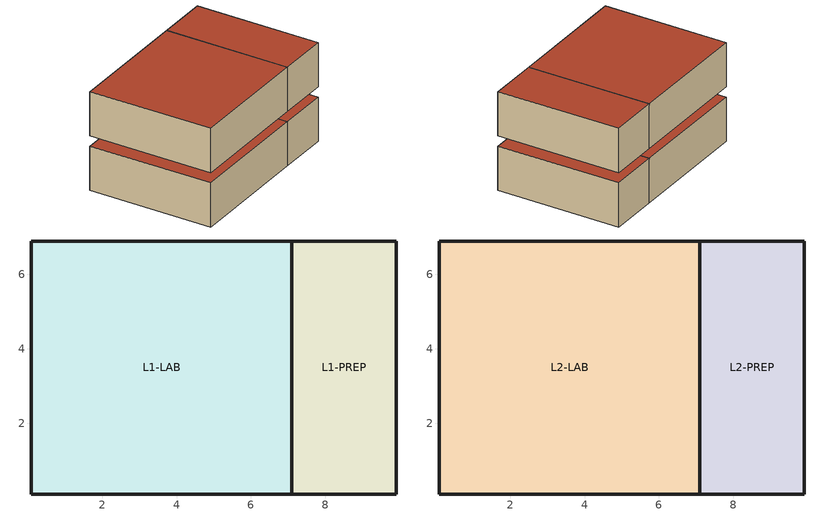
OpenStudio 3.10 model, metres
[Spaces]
L1-LAB
 floor ground (EW3B08-ConstructionSet Floor): 0.1,0.1 0.1,6.9 7.1,6.9 7.1,0.1 z0
 wall outside (EW3B08-ConstructionSet Wall): 0.1,6.9 0.1,0.1 7.1,0.1 7.1,6.9 0.1,6.9 z0:2.44
 roof outside (EW3B08-ConstructionSet Roof): 7.1,0.1 7.1,6.9 0.1,6.9 0.1,0.1 z2.44
L1-PREP
 floor ground (EW3B08-ConstructionSet Floor): 7.1,0.1 7.1,6.9 9.9,6.9 9.9,0.1 z0
 wall outside (EW3B08-ConstructionSet Wall): 7.1,6.9 7.1,0.1 9.9,0.1 9.9,6.9 7.1,6.9 z0:2.44
 roof outside (EW3B08-ConstructionSet Roof): 9.9,0.1 9.9,6.9 7.1,6.9 7.1,0.1 z2.44
L2-LAB
 floor adiabatic (EW3B08-ConstructionSet Floor): 0.1,0.1 0.1,6.9 7.1,6.9 7.1,0.1 z3
 wall outside (EW3B08-ConstructionSet Wall): 0.1,6.9 0.1,0.1 7.1,0.1 7.1,6.9 0.1,6.9 z3:5.44
 roof outside (EW3B08-ConstructionSet Roof): 7.1,0.1 7.1,6.9 0.1,6.9 0.1,0.1 z5.44
L2-PREP
 floor adiabatic (EW3B08-ConstructionSet Floor): 7.1,0.1 7.1,6.9 9.9,6.9 9.9,0.1 z3
 wall outside (EW3B08-ConstructionSet Wall): 7.1,6.9 7.1,0.1 9.9,0.1 9.9,6.9 7.1,6.9 z3:5.44
 roof outside (EW3B08-ConstructionSet Roof): 9.9,0.1 9.9,6.9 7.1,6.9 7.1,0.1 z5.44
[Building]
multi-cli-3-revit-archicad-openstudio-task-08-windows
[Material]
Name | Roughness | Thickness {m} | Conductivity {W/m-K} | Density {kg/m3} | Specific Heat {J/kg-K}
EW Wall Insulation | MediumSmooth | 0.2 | 0.08 | 160 | 900
EW Roof Insulation | MediumSmooth | 0.24 | 0.055 | 120 | 1000
EW Floor Slab | MediumRough | 0.18 | 1.4 | 2200 | 900
[Construction]
EW3B08-ConstructionSet Wall: EW Wall Insulation
EW3B08-ConstructionSet Roof: EW Roof Insulation
EW3B08-ConstructionSet Floor: EW Floor Slab
[BuildingStory]
Name | Nominal Z Coordinate {m}
Level 1 | 0
Level 2 | 3
[Space]
Name | Building Story | Thermal Zone | Design Specification Outdoor Air Object
L1-LAB | Level 1 | L1-LAB-ZN | L1-LAB Outdoor Air
L1-PREP | Level 1 | L1-PREP-ZN | L1-PREP Outdoor Air
L2-LAB | Level 2 | L2-LAB-ZN | L2-LAB Outdoor Air
L2-PREP | Level 2 | L2-PREP-ZN | L2-PREP Outdoor Air
[ThermalZone] Use Ideal Air Loads=Yes
Name | Thermostat
L1-LAB-ZN | L1-LAB Thermostat
L1-PREP-ZN | L1-PREP Thermostat
L2-LAB-ZN | L2-LAB Thermostat
L2-PREP-ZN | L2-PREP Thermostat
[Sizing:Zone] Zone Cooling Design Supply Air Temperature Input Method=SupplyAirTemperature; Zone Cooling Design Supply Air Temperature {C}=14; Zone Cooling Design Supply Air Temperature Difference {deltaC}=11.11; Zone Heating Design Supply Air Temperature Input Method=SupplyAirTemperature; Zone Heating Design Supply Air Temperature {C}=40; Zone Heating Design Supply Air Temperature Difference {deltaC}=11.11; Zone Cooling Design Supply Air Humidity Ratio {kg-H2O/kg-air}=0.0085; Zone Heating Design Supply Air Humidity Ratio {kg-H2O/kg-air}=0.008; Cooling Design Air Flow Method=DesignDay; Heating Design Air Flow Method=DesignDay; Account for Dedicated Outdoor Air System=No; Dedicated Outdoor Air System Control Strategy=NeutralSupplyAir; Dedicated Outdoor Air Low Setpoint Temperature for Design {C}=autosize; Dedicated Outdoor Air High Setpoint Temperature for Design {C}=autosize; Zone Load Sizing Method=Sensible Load Only No Latent Load; Zone Latent Cooling Design Supply Air Humidity Ratio Input Method=HumidityRatioDifference; Zone Cooling Design Supply Air Humidity Ratio Difference {kgWater/kgDryAir}=0.005; Zone Latent Heating Design Supply Air Humidity Ratio Input Method=HumidityRatioDifference; Zone Humidification Design Supply Air Humidity Ratio Difference {kgWater/kgDryAir}=0.005; Sizing Option=Coincident
L1-LAB-ZN; L1-PREP-ZN; L2-LAB-ZN; L2-PREP-ZN
[ThermostatSetpoint:DualSetpoint] Heating Setpoint Temperature Schedule=Heating Setpoint 20.0C; Cooling Setpoint Temperature Schedule=Cooling Setpoint 24.0C
L1-LAB Thermostat; L1-PREP Thermostat; L2-LAB Thermostat; L2-PREP Thermostat
[People:Definition] Number of People Calculation Method=People/Area; Fraction Radiant=0.3
Name | People per Space Floor Area {person/m2}
L1-LAB People Definition; L2-LAB People Definition | 0.08
L1-PREP People Definition; L2-PREP People Definition | 0.05
[People] Activity Level Schedule=Occupant Activity 120W; Multiplier=1
Name | People Definition | Space or SpaceType | Number of People Schedule
L1-LAB People | L1-LAB People Definition | L1-LAB | L1-LAB LabHighEquipment
L1-PREP People | L1-PREP People Definition | L1-PREP | L1-PREP PrepMediumEquipment
L2-LAB People | L2-LAB People Definition | L2-LAB | L2-LAB LabHighEquipment
L2-PREP People | L2-PREP People Definition | L2-PREP | L2-PREP PrepMediumEquipment
[Lights:Definition] Design Level Calculation Method=Watts/Area
Name | Watts per Space Floor Area {W/m2}
L1-LAB Lights Definition; L2-LAB Lights Definition | 12
L1-PREP Lights Definition; L2-PREP Lights Definition | 10
[Lights] Fraction Replaceable=1
Name | Lights Definition | Space or SpaceType | Schedule
L1-LAB Lights | L1-LAB Lights Definition | L1-LAB | L1-LAB LabHighEquipment
L1-PREP Lights | L1-PREP Lights Definition | L1-PREP | L1-PREP PrepMediumEquipment
L2-LAB Lights | L2-LAB Lights Definition | L2-LAB | L2-LAB LabHighEquipment
L2-PREP Lights | L2-PREP Lights Definition | L2-PREP | L2-PREP PrepMediumEquipment
[ElectricEquipment:Definition] Design Level Calculation Method=Watts/Area
Name | Watts per Space Floor Area {W/m2}
L1-LAB Equipment Definition; L2-LAB Equipment Definition | 45
L1-PREP Equipment Definition; L2-PREP Equipment Definition | 25
[ElectricEquipment]
Name | Electric Equipment Definition | Space or SpaceType | Schedule
L1-LAB Equipment | L1-LAB Equipment Definition | L1-LAB | L1-LAB LabHighEquipment
L1-PREP Equipment | L1-PREP Equipment Definition | L1-PREP | L1-PREP PrepMediumEquipment
L2-LAB Equipment | L2-LAB Equipment Definition | L2-LAB | L2-LAB LabHighEquipment
L2-PREP Equipment | L2-PREP Equipment Definition | L2-PREP | L2-PREP PrepMediumEquipment
[DesignSpecification:OutdoorAir] Outdoor Air Method=Sum
Name | Outdoor Air Flow per Person {m3/s-person}
L1-LAB Outdoor Air; L2-LAB Outdoor Air | 0.015
L1-PREP Outdoor Air; L2-PREP Outdoor Air | 0.01
[Schedule:Ruleset]
Name | Default Day Schedule
Heating Setpoint 20.0C | Schedule Day 1
Cooling Setpoint 24.0C | Schedule Day 2
Occupant Activity 120W | Schedule Day 3
L1-LAB LabHighEquipment | Schedule Day 4
L1-PREP PrepMediumEquipment | Schedule Day 5
L2-LAB LabHighEquipment | Schedule Day 6
L2-PREP PrepMediumEquipment | Schedule Day 7
[Schedule:Day]
Schedule Day 1: 24, 0, 20
Schedule Day 2: 24, 0, 24
Schedule Day 3: 24, 0, 120
Schedule Day 4; Schedule Day 6: 6, 0, 0.1, 8, 0, 0.6, 18, 0, 1, 22, 0, 0.3, 24, 0, 0.1
Schedule Day 5; Schedule Day 7: 6, 0, 0.05, 8, 0, 0.4, 18, 0, 0.75, 22, 0, 0.15, 24, 0, 0.05
